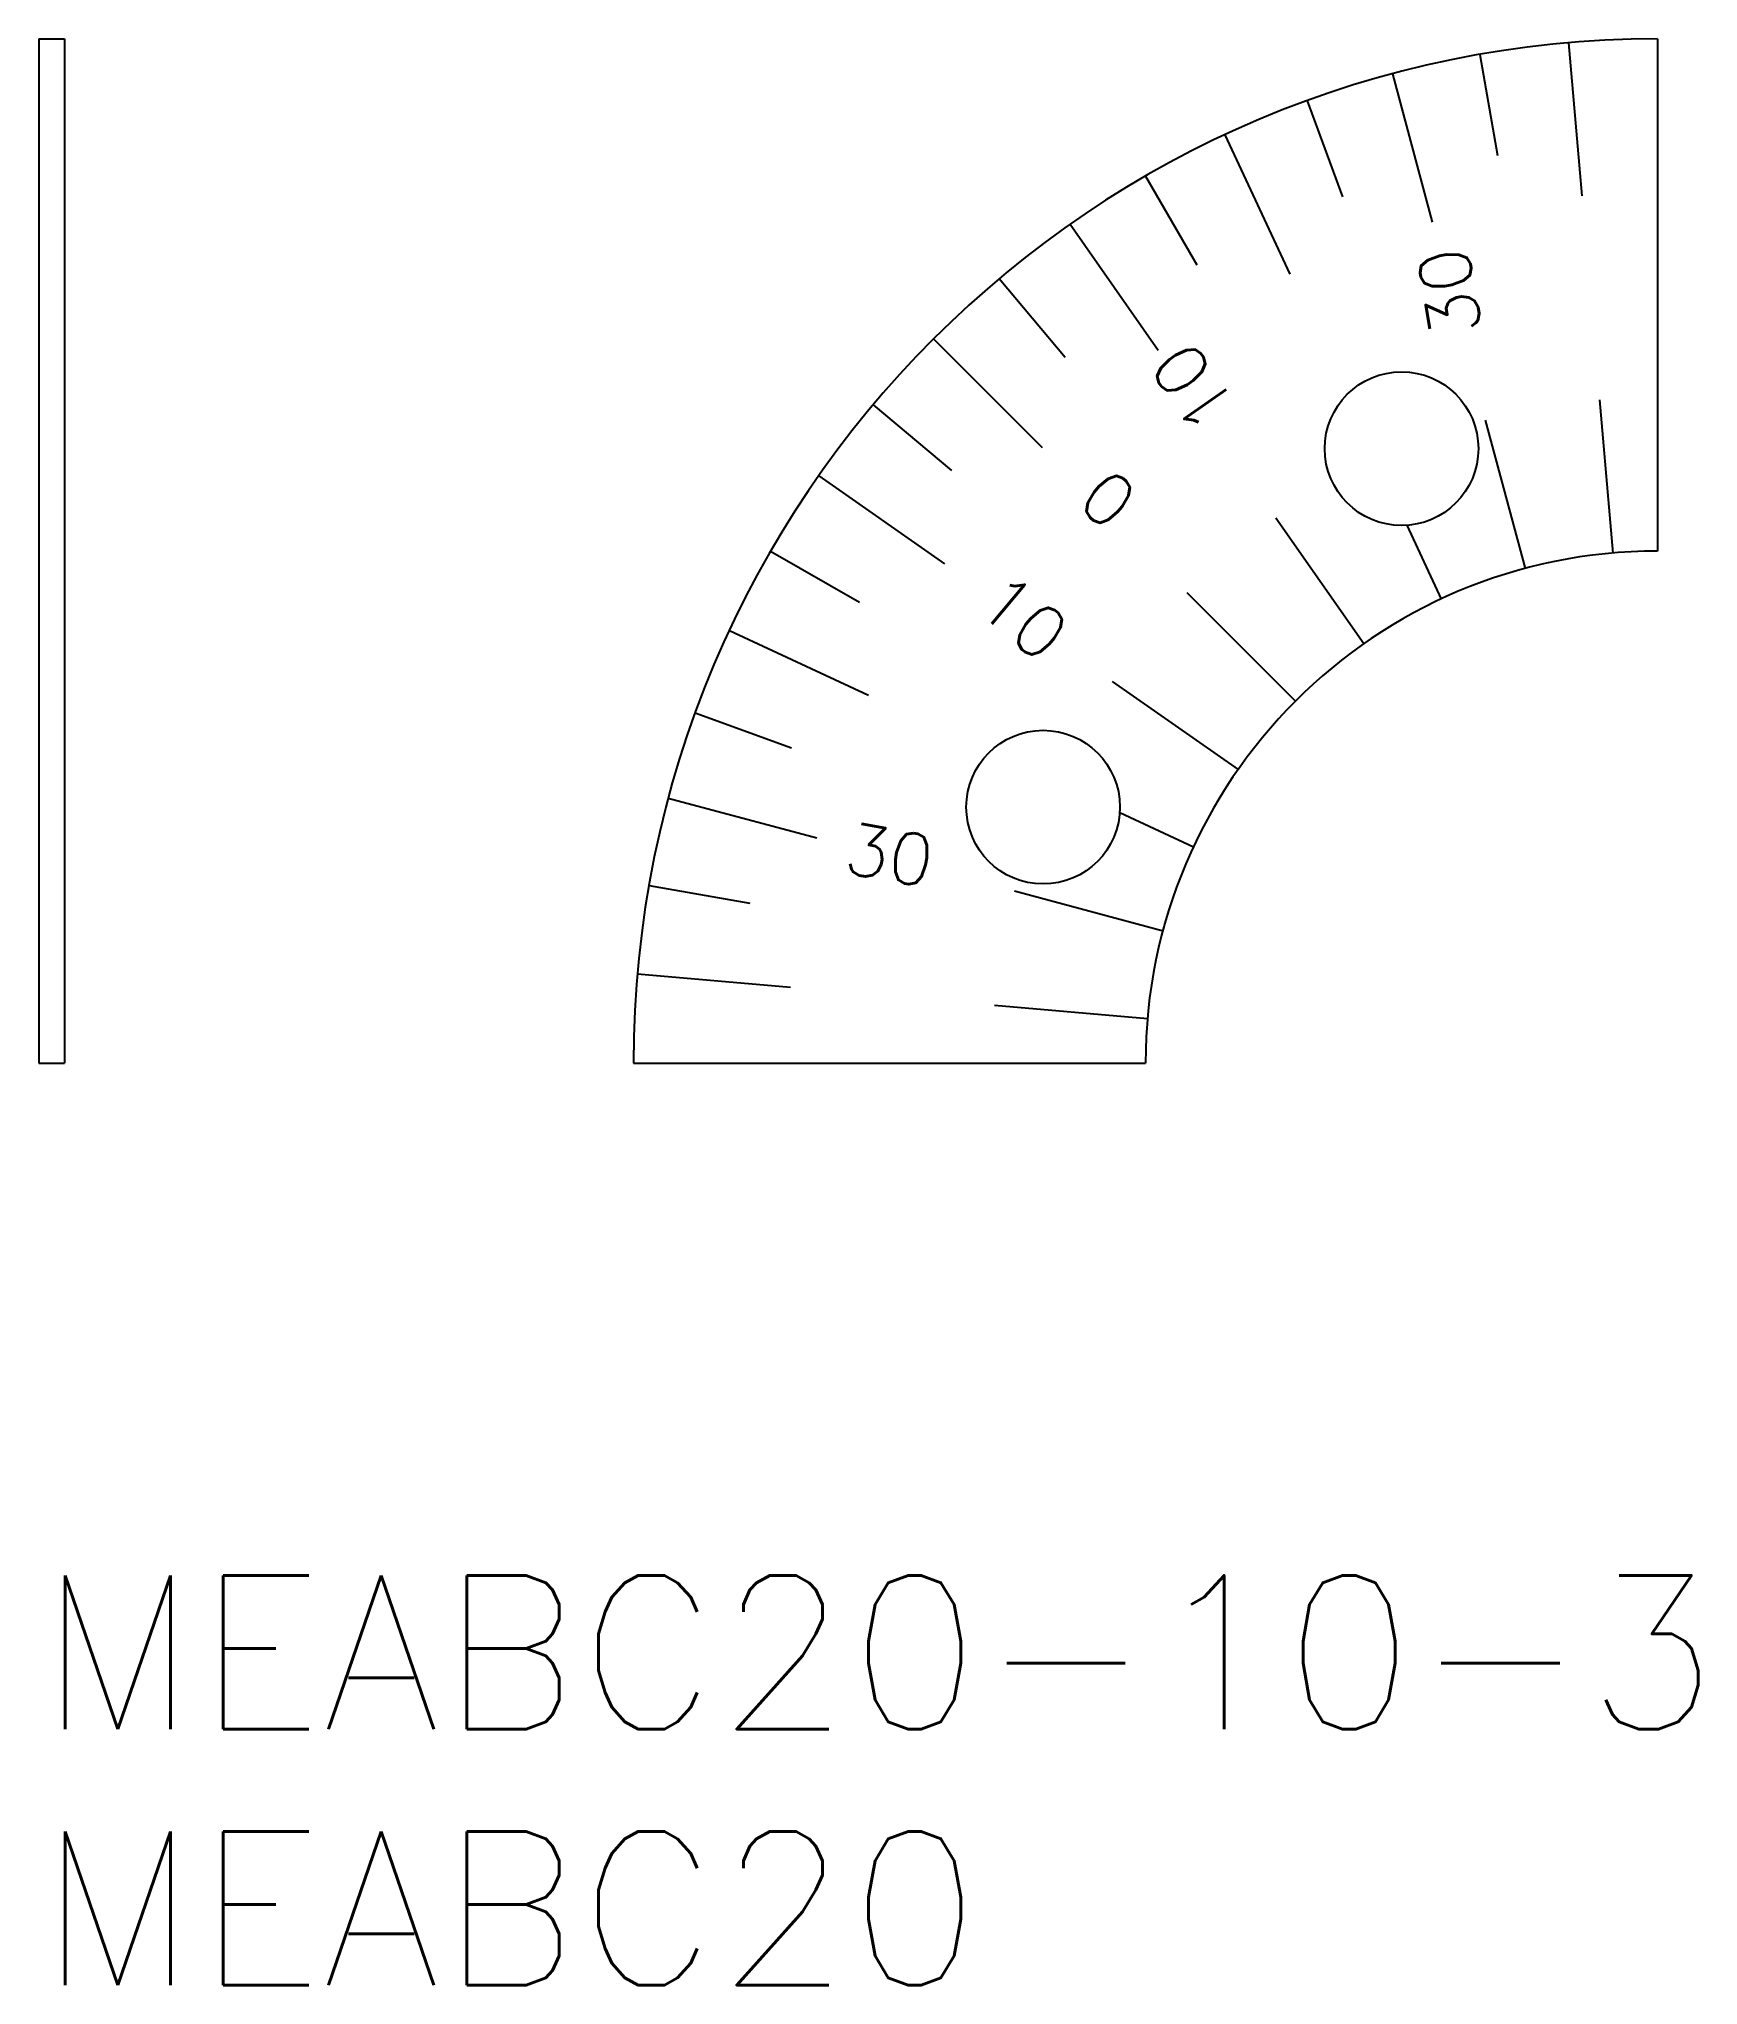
# Model space of a CAD drawing. Extents: x 0 to 32.4, y -8 to 30.
import ezdxf

# ---------------------------------------------------------------- set-up
doc = ezdxf.new("R2010")
doc.units = 0
doc.header["$LTSCALE"] = 0.5
doc.layers.add('MSM_CONTINUOUS', color=7, linetype='CONTINUOUS')
doc.layers.add('MSM_PART_NUMBER', color=7, linetype='CONTINUOUS')
doc.styles.get("Standard").update_dxf_attribs({"font": 'txt.shx', "height": 3, "bigfont": 'bigfont.shx'})

# ---------------------------------------------------------------- blocks, each defined once
blk = doc.blocks.new('*U2')
at = {"layer": 'MSM_PART_NUMBER'}
blk.add_text('MEABC20-10-3', height=3, dxfattribs=at).set_placement((0, -3))
blk = doc.blocks.new('*U3')
at = {"layer": 'MSM_PART_NUMBER'}
blk.add_text('MEABC20', height=3, dxfattribs=at).set_placement((0, -8))

msp = doc.modelspace()

# ---------------------------------------------------------------- linework, layer by layer
at = {"layer": 'MSM_CONTINUOUS'}
for p, q in [((0, 30), (0.5, 30)), ((0, 30), (0, 10)), ((0.5, 30), (0.5, 10)), ((28.137, 29.696), (28.484, 27.727)), ((29.867, 29.924), (30.128, 26.935)), ((31.61, 30), (31.61, 20)), ((26.433, 29.319), (27.21, 26.421)), ((24.769, 28.794), (25.453, 26.914)), ((23.157, 28.126), (24.425, 25.407)), ((21.61, 27.321), (22.61, 25.588)), ((20.138, 26.383), (21.859, 23.926)), ((18.754, 25.321), (20.04, 23.789)), ((17.468, 24.142), (19.589, 22.021)), ((16.289, 22.856), (17.821, 21.57)), ((30.477, 22.951), (30.738, 19.962)), ((28.245, 22.557), (29.022, 19.659)), ((15.227, 21.472), (17.684, 19.751)), ((24.153, 20.649), (25.874, 18.192)), ((26.712, 20.503), (27.384, 19.063)), ((14.289, 20), (16.021, 19)), ((22.417, 19.192), (24.539, 17.071)), ((13.484, 18.452), (16.203, 17.185)), ((20.961, 17.456), (23.418, 15.736)), ((12.816, 16.84), (14.695, 16.156)), ((12.291, 15.176), (15.189, 14.4)), ((21.106, 14.898), (22.547, 14.226)), ((11.914, 13.473), (13.883, 13.126)), ((19.053, 13.365), (21.951, 12.588)), ((11.686, 11.743), (14.674, 11.482)), ((18.659, 11.133), (21.648, 10.872)), ((0, 10), (0.5, 10)), ((11.61, 10), (21.61, 10))]:
    msp.add_line(p, q, dxfattribs=at)
for centre in [(26.61, 22), (19.61, 15)]:
    msp.add_circle(centre, 1.5, dxfattribs=at)
for radius in [20, 10]:
    msp.add_arc((31.61, 10), radius, 90, 180, dxfattribs=at)

# ---------------------------------------------------------------- block references
for name in ['*U2', '*U3']:
    msp.add_blockref(name, (0, 0), dxfattribs=at)

# ---------------------------------------------------------------- texts
for s, rotation, p in [('30', 100, (28.186, 24.301)), ('10', 125, (23.454, 22.769)), ('0', 320, (20.231, 20.903)), ('10', 320, (18.245, 18.879)), ('30', 350, (15.68, 13.726))]:
    msp.add_text(s, height=1, rotation=rotation, dxfattribs=at).set_placement(p)

doc.saveas('drawing.dxf')
